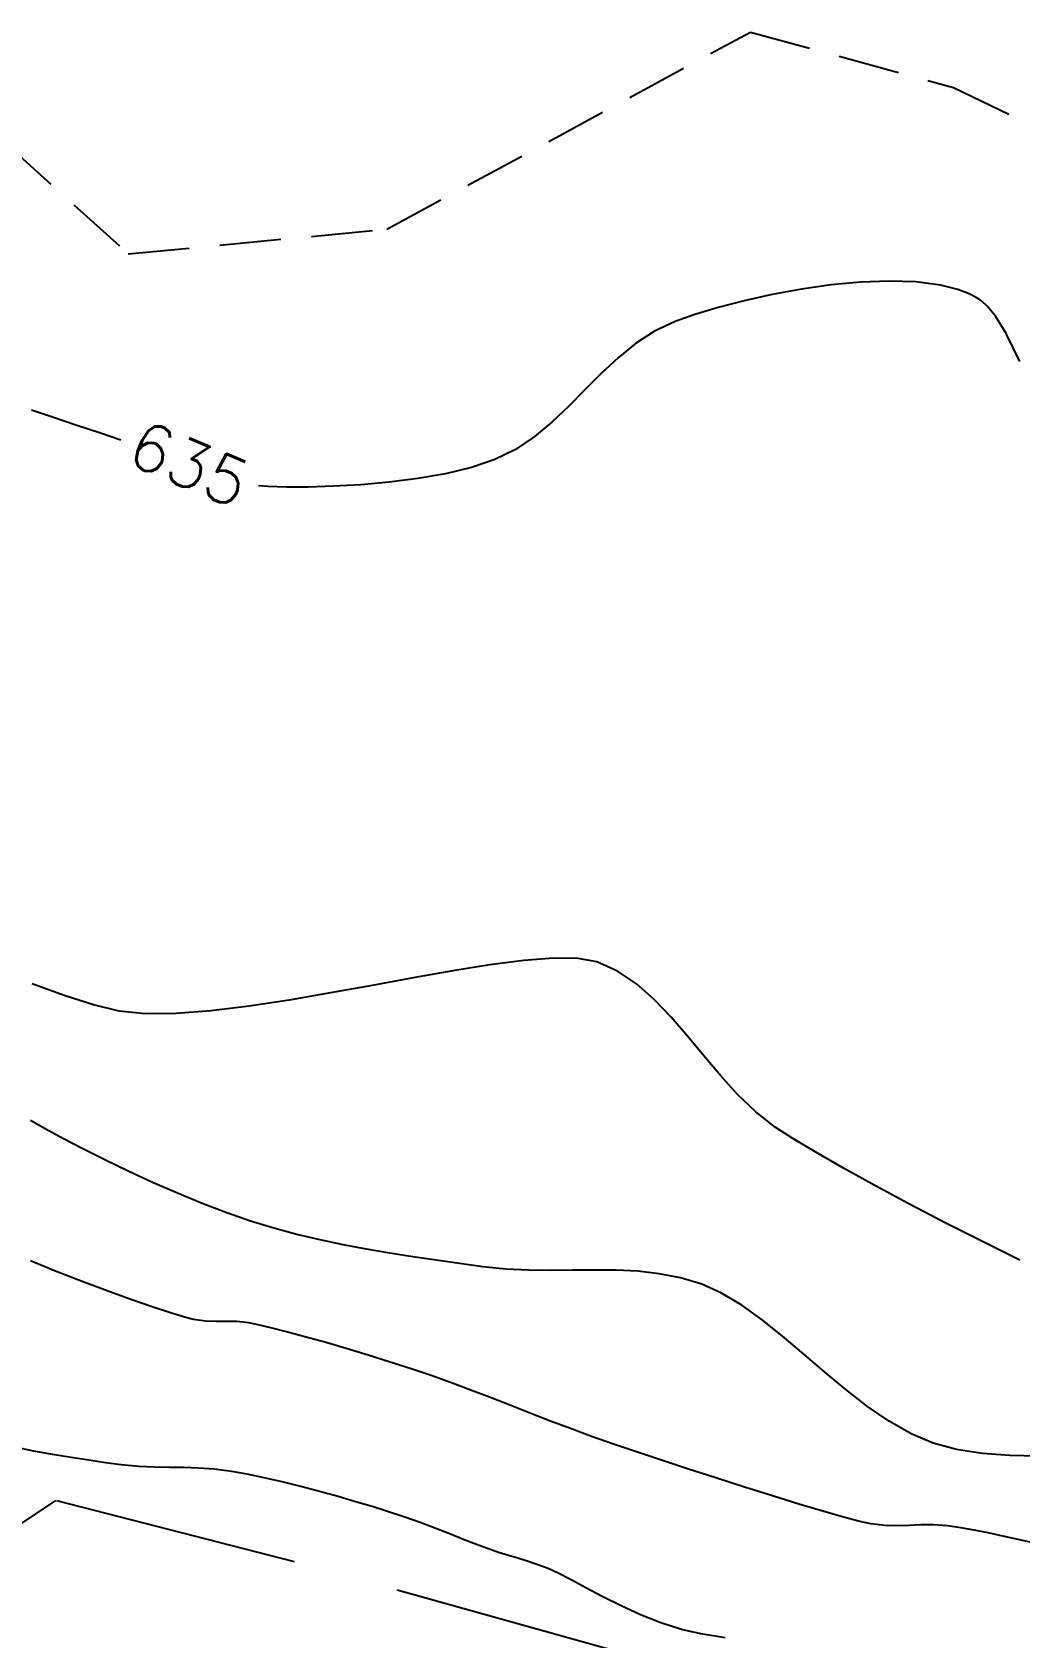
# Model space of a CAD drawing. Header units: feet. Extents: x 26064 to 27719, y 16802 to 28989.
# Drawn here: x 26317.2 to 26367.5, y 17525 to 17606.8 of the extents above; entities that cross this region are included whole.
import ezdxf

# ---------------------------------------------------------------- set-up
doc = ezdxf.new("R2010")
doc.units = ezdxf.units.FT
doc.header["$LTSCALE"] = 50
doc.header["$MEASUREMENT"] = 0
doc.linetypes.add('HIDDEN', pattern=[0.375, 0.25, -0.125])
doc.linetypes.add('HIDN25', pattern=[0.0938, 0.0625, -0.0313])
doc.layers.add('CONT-MJR', color=160, linetype='HIDDEN')
doc.layers.add('CONT-MNR', color=55, linetype='HIDN25')
doc.styles.add('l60', font='simplex', dxfattribs={"height": 2.4})

msp = doc.modelspace()

# ---------------------------------------------------------------- linework, layer by layer
at = {"layer": 'CONT-MJR', "color": 7}
for p, q in [((26354.90682, 17593.39566, 635), (26353.48339, 17593.08049, 635)), ((26356.39326, 17593.66852, 635), (26354.90682, 17593.39566, 635)), ((26357.90575, 17593.88424, 635), (26356.39326, 17593.66852, 635)), ((26359.40739, 17594.02801, 635), (26357.90575, 17593.88424, 635)), ((26360.86125, 17594.08503, 635), (26359.40739, 17594.02801, 635)), ((26362.23039, 17594.04047, 635), (26360.86125, 17594.08503, 635)), ((26363.47789, 17593.87952, 635), (26362.23039, 17594.04047, 635)), ((26364.3635, 17593.65701, 635), (26363.47789, 17593.87952, 635)), ((26364.94974, 17593.43046, 635), (26364.3635, 17593.65701, 635)), ((26365.299, 17593.24924, 635), (26364.94974, 17593.43046, 635)), ((26352.15986, 17592.73782, 635), (26350.97319, 17592.38246, 635)), ((26353.48339, 17593.08049, 635), (26352.15986, 17592.73782, 635)), ((26365.46028, 17593.14921, 635), (26365.299, 17593.24924, 635)), ((26365.59496, 17593.05141, 635), (26365.46028, 17593.14921, 635)), ((26365.86644, 17592.80134, 635), (26365.59496, 17593.05141, 635)), ((26366.27815, 17592.29765, 635), (26365.86644, 17592.80134, 635)), ((26349.96028, 17592.02921, 635), (26348.91362, 17591.53403, 635)), ((26350.97319, 17592.38246, 635), (26349.96028, 17592.02921, 635)), ((26366.83311, 17591.40721, 635), (26366.27815, 17592.29765, 635)), ((26347.95234, 17590.90397, 635), (26347.05515, 17590.17221, 635)), ((26348.91362, 17591.53403, 635), (26347.95234, 17590.90397, 635)), ((26367.53151, 17589.98782, 635), (26366.83311, 17591.40721, 635)), ((26347.05515, 17590.17221, 635), (26346.20075, 17589.37194, 635)), ((26346.20075, 17589.37194, 635), (26345.36784, 17588.53631, 635)), ((26345.36784, 17588.53631, 635), (26344.53512, 17587.69852, 635)), ((26344.53512, 17587.69852, 635), (26343.68131, 17586.89174, 635)), ((26318.28804, 17587.13688, 635), (26317.17441, 17587.51149, 635)), ((26319.47867, 17586.73629, 635), (26318.28804, 17587.13688, 635)), ((26343.68131, 17586.89174, 635), (26342.7851, 17586.14915, 635)), ((26320.68383, 17586.33073, 635), (26319.47867, 17586.73629, 635)), ((26321.72735, 17585.97949, 635), (26320.68383, 17586.33073, 635)), ((26342.7851, 17586.14915, 635), (26341.82519, 17585.50391, 635)), ((26341.82519, 17585.50391, 635), (26340.78028, 17584.98921, 635)), ((26339.59796, 17584.59212, 635), (26338.27341, 17584.27285, 635)), ((26340.78028, 17584.98921, 635), (26339.59796, 17584.59212, 635)), ((26329.2286, 17583.62123, 635), (26328.74617, 17583.65639, 635)), ((26330.14559, 17583.59434, 635), (26329.2286, 17583.62123, 635)), ((26331.27115, 17583.59561, 635), (26330.14559, 17583.59434, 635)), ((26332.55515, 17583.63215, 635), (26331.27115, 17583.59561, 635)), ((26333.9475, 17583.71106, 635), (26332.55515, 17583.63215, 635)), ((26335.39806, 17583.83941, 635), (26333.9475, 17583.71106, 635)), ((26336.85674, 17584.02431, 635), (26335.39806, 17583.83941, 635)), ((26338.27341, 17584.27285, 635), (26336.85674, 17584.02431, 635)), ((26318.39693, 17531.98705, 640), (26311.60274, 17527.46146, 640)), ((26330.56993, 17528.87571, 640), (26318.39693, 17531.98705, 640)), ((26347.83852, 17524.06724, 640), (26330.56993, 17528.87571, 640))]:
    msp.add_line(p, q, dxfattribs=at)
at = {"layer": 'CONT-MNR', "color": 7}
for p, q in [((26335.27765, 17596.72483, 634), (26353.79471, 17606.75943, 634)), ((26353.79471, 17606.75943, 634), (26364.15165, 17603.93718, 634)), ((26312.36656, 17604.25084, 634), (26322.09595, 17595.47064, 634)), ((26364.15165, 17603.93718, 634), (26367.31149, 17602.41126, 634)), ((26322.09595, 17595.47064, 634), (26335.27765, 17596.72483, 634)), ((26345.97626, 17559.41491, 636), (26345.02638, 17559.58836, 636)), ((26334.53157, 17558.22113, 636), (26332.41127, 17557.83396, 636)), ((26347.99225, 17558.29881, 636), (26347.02468, 17558.94707, 636)), ((26320.33401, 17557.22806, 636), (26318.84509, 17557.69658, 636)), ((26321.63626, 17556.91491, 636), (26320.33401, 17557.22806, 636)), ((26324.55134, 17556.78096, 636), (26322.971, 17556.77129, 636)), ((26355.06626, 17551.00491, 636), (26354.0723, 17551.78037, 636)), ((26317.87643, 17550.90849, 637), (26317.11811, 17551.33927, 637)), ((26318.77677, 17550.42019, 637), (26317.87643, 17550.90849, 637)), ((26319.79617, 17549.88919, 637), (26318.77677, 17550.42019, 637)), ((26322.10037, 17548.75823, 637), (26320.91168, 17549.33026, 637)), ((26323.33927, 17548.18787, 637), (26322.10037, 17548.75823, 637)), ((26360.13122, 17548.03494, 636), (26358.5359, 17548.91808, 636)), ((26327.12782, 17546.6349, 637), (26325.87594, 17547.11141, 637)), ((26330.70001, 17545.54278, 637), (26329.51945, 17545.8608, 637)), ((26331.88022, 17545.26049, 637), (26330.70001, 17545.54278, 637)), ((26333.06052, 17545.00923, 637), (26331.88022, 17545.26049, 637)), ((26367.52673, 17544.22844, 636), (26365.6142, 17545.17138, 636)), ((26335.42309, 17544.58092, 637), (26334.24133, 17544.78427, 637)), ((26337.79114, 17544.22016, 637), (26336.60622, 17544.39445, 637)), ((26344.75892, 17543.71273, 637), (26343.63886, 17543.70052, 637)), ((26345.86618, 17543.72498, 637), (26344.75892, 17543.71273, 637)), ((26350.23441, 17543.32436, 637), (26349.14474, 17543.53697, 637)), ((26352.33336, 17542.55042, 637), (26351.32811, 17542.99927, 637)), ((26354.39003, 17541.18972, 637), (26353.35428, 17541.93512, 637)), ((26326.04136, 17541.11607, 638), (26325.43526, 17541.20558, 638)), ((26327.09887, 17541.1091, 638), (26326.58064, 17541.09871, 638)), ((26332.11338, 17540.04461, 638), (26331.09557, 17540.33106, 638)), ((26356.50262, 17539.45421, 637), (26355.43976, 17540.35063, 637)), ((26334.31871, 17539.39255, 638), (26333.19726, 17539.72925, 638)), ((26335.44921, 17539.04213, 638), (26334.31871, 17539.39255, 638)), ((26337.54205, 17538.3529, 638), (26336.56026, 17538.68558, 638)), ((26338.52445, 17537.99995, 638), (26337.54205, 17538.3529, 638)), ((26339.51091, 17537.63021, 638), (26338.52445, 17537.99995, 638)), ((26341.50986, 17536.85436, 638), (26340.5049, 17537.24718, 638)), ((26359.76153, 17536.78484, 637), (26358.66435, 17537.63494, 637)), ((26343.56654, 17536.0533, 638), (26342.52926, 17536.45523, 638)), ((26360.86844, 17536.02294, 637), (26359.76153, 17536.78484, 637)), ((26346.82026, 17534.86558, 638), (26345.70859, 17535.25498, 638)), ((26365.6164, 17534.38791, 637), (26364.30371, 17534.59076, 637)), ((26319.19157, 17534.17818, 639), (26318.25054, 17534.33624, 639)), ((26322.63806, 17533.72408, 639), (26321.73813, 17533.81236, 639)), ((26324.1975, 17533.67115, 639), (26323.44567, 17533.684, 639)), ((26324.93012, 17533.66454, 639), (26324.1975, 17533.67115, 639)), ((26350.59129, 17533.6089, 638), (26349.21042, 17534.06345, 638)), ((26367.0178, 17534.27848, 637), (26365.6164, 17534.38791, 637)), ((26327.37813, 17533.47236, 639), (26326.48388, 17533.58613, 639)), ((26328.16491, 17533.33294, 639), (26327.37813, 17533.47236, 639)), ((26330.89587, 17532.70176, 639), (26329.94736, 17532.9391, 639)), ((26353.49102, 17532.67263, 638), (26352.03373, 17533.13997, 638)), ((26334.52165, 17531.68213, 639), (26333.68761, 17531.93049, 639)), ((26335.26813, 17531.45236, 639), (26334.52165, 17531.68213, 639)), ((26336.98217, 17530.86351, 639), (26336.14428, 17531.16358, 639)), ((26357.48477, 17531.4397, 638), (26356.26326, 17531.80654, 638)), ((26358.53426, 17531.13829, 638), (26357.48477, 17531.4397, 638)), ((26338.5204, 17530.26933, 639), (26337.77612, 17530.56211, 639)), ((26339.2093, 17529.99514, 639), (26338.5204, 17530.26933, 639)), ((26339.83711, 17529.74949, 639), (26339.2093, 17529.99514, 639)), ((26342.92465, 17528.73241, 639), (26342.4223, 17528.90154, 639)), ((26344.01082, 17528.28532, 639), (26343.48813, 17528.52236, 639)), ((26347.20604, 17526.62234, 639), (26346.27543, 17527.08832, 639)), ((26349.22932, 17525.76087, 639), (26348.19632, 17526.17036, 639))]:
    msp.add_line(p, q, dxfattribs=at)
at = {"layer": 'CONT-MNR', "color": 7, "extrusion": (0.174269, -0.984698, 0)}
msp.add_line((26338.6375, 17558.96266, 636), (26336.62227, 17558.60601, 636), dxfattribs=at)
at = {"layer": 'CONT-MNR', "color": 7, "extrusion": (0.15772, -0.987484, 0)}
msp.add_line((26340.53139, 17559.26515, 636), (26338.6375, 17558.96266, 636), dxfattribs=at)
at = {"layer": 'CONT-MNR', "color": 7, "extrusion": (0.127748, -0.991807, 0)}
msp.add_line((26342.25808, 17559.48755, 636), (26340.53139, 17559.26515, 636), dxfattribs=at)
at = {"layer": 'CONT-MNR', "color": 7, "extrusion": (0.076664, -0.997057, 0)}
msp.add_line((26343.7717, 17559.60393, 636), (26342.25808, 17559.48755, 636), dxfattribs=at)
at = {"layer": 'CONT-MNR', "color": 7, "extrusion": (-0.012408, -0.999923, 0)}
msp.add_line((26345.02638, 17559.58836, 636), (26343.7717, 17559.60393, 636), dxfattribs=at)
at = {"layer": 'CONT-MNR', "color": 7, "extrusion": (0.407507, 0.913202, 0)}
msp.add_line((26347.02468, 17558.94707, 636), (26345.97626, 17559.41491, 636), dxfattribs=at)
at = {"layer": 'CONT-MNR', "color": 7, "extrusion": (-0.345953, -0.938252, 0)}
msp.add_line((26318.84509, 17557.69658, 636), (26317.20633, 17558.30083, 636), dxfattribs=at)
at = {"layer": 'CONT-MNR', "color": 7, "extrusion": (0.181047, -0.983474, 0)}
msp.add_line((26336.62227, 17558.60601, 636), (26334.53157, 17558.22113, 636), dxfattribs=at)
at = {"layer": 'CONT-MNR', "color": 7, "extrusion": (-0.658439, -0.752634, 0)}
msp.add_line((26348.89767, 17557.5067, 636), (26347.99225, 17558.29881, 636), dxfattribs=at)
at = {"layer": 'CONT-MNR', "color": 7, "extrusion": (0.151974, -0.988384, 0)}
msp.add_line((26330.30723, 17557.47043, 636), (26328.26532, 17557.15646, 636), dxfattribs=at)
at = {"layer": 'CONT-MNR', "color": 7, "extrusion": (0.170256, -0.9854, 0)}
msp.add_line((26332.41127, 17557.83396, 636), (26330.30723, 17557.47043, 636), dxfattribs=at)
at = {"layer": 'CONT-MNR', "color": 7, "extrusion": (0.721968, 0.691926, 0)}
msp.add_line((26349.75965, 17556.6073, 636), (26348.89767, 17557.5067, 636), dxfattribs=at)
at = {"layer": 'CONT-MNR', "color": 7, "extrusion": (-0.106984, -0.994261, 0)}
msp.add_line((26322.971, 17556.77129, 636), (26321.63626, 17556.91491, 636), dxfattribs=at)
at = {"layer": 'CONT-MNR', "color": 7, "extrusion": (0.076756, -0.99705, 0)}
msp.add_line((26326.3314, 17556.918, 636), (26324.55134, 17556.78096, 636), dxfattribs=at)
at = {"layer": 'CONT-MNR', "color": 7, "extrusion": (0.12238, -0.992483, 0)}
msp.add_line((26328.26532, 17557.15646, 636), (26326.3314, 17556.918, 636), dxfattribs=at)
at = {"layer": 'CONT-MNR', "color": 7, "extrusion": (0.757062, 0.653343, 0)}
msp.add_line((26350.59689, 17555.63715, 636), (26349.75965, 17556.6073, 636), dxfattribs=at)
at = {"layer": 'CONT-MNR', "color": 7, "extrusion": (0.770387, 0.637576, 0)}
msp.add_line((26351.42807, 17554.63283, 636), (26350.59689, 17555.63715, 636), dxfattribs=at)
at = {"layer": 'CONT-MNR', "color": 7, "extrusion": (0.764878, 0.644175, 0)}
msp.add_line((26352.2719, 17553.63089, 636), (26351.42807, 17554.63283, 636), dxfattribs=at)
at = {"layer": 'CONT-MNR', "color": 7, "extrusion": (0.740049, 0.672553, 0)}
msp.add_line((26353.14707, 17552.66788, 636), (26352.2719, 17553.63089, 636), dxfattribs=at)
at = {"layer": 'CONT-MNR', "color": 7, "extrusion": (0.692247, 0.72166, 0)}
msp.add_line((26354.0723, 17551.78037, 636), (26353.14707, 17552.66788, 636), dxfattribs=at)
at = {"layer": 'CONT-MNR', "color": 7, "extrusion": (-0.54271, -0.83992, 0)}
msp.add_line((26355.95918, 17550.42796, 636), (26355.06626, 17551.00491, 636), dxfattribs=at)
at = {"layer": 'CONT-MNR', "color": 7, "extrusion": (-0.515104, -0.857127, 0)}
msp.add_line((26357.13047, 17549.72405, 636), (26355.95918, 17550.42796, 636), dxfattribs=at)
at = {"layer": 'CONT-MNR', "color": 7, "extrusion": (0.44796, 0.894054, 0)}
msp.add_line((26320.91168, 17549.33026, 637), (26319.79617, 17549.88919, 637), dxfattribs=at)
at = {"layer": 'CONT-MNR', "color": 7, "extrusion": (-0.497473, -0.86748, 0)}
msp.add_line((26358.5359, 17548.91808, 636), (26357.13047, 17549.72405, 636), dxfattribs=at)
at = {"layer": 'CONT-MNR', "color": 7, "extrusion": (0.40077, 0.916179, 0)}
msp.add_line((26324.60545, 17547.634, 637), (26323.33927, 17548.18787, 637), dxfattribs=at)
at = {"layer": 'CONT-MNR', "color": 7, "extrusion": (-0.380404, -0.92482, 0)}
msp.add_line((26325.87594, 17547.11141, 637), (26324.60545, 17547.634, 637), dxfattribs=at)
at = {"layer": 'CONT-MNR', "color": 7, "extrusion": (-0.473304, -0.880899, 0)}
msp.add_line((26361.87221, 17547.09951, 636), (26360.13122, 17548.03494, 636), dxfattribs=at)
at = {"layer": 'CONT-MNR', "color": 7, "extrusion": (-0.463157, -0.886276, 0)}
msp.add_line((26363.71461, 17546.13669, 636), (26361.87221, 17547.09951, 636), dxfattribs=at)
at = {"layer": 'CONT-MNR', "color": 7, "extrusion": (-0.324794, -0.945785, 0)}
msp.add_line((26328.33811, 17546.21927, 637), (26327.12782, 17546.6349, 637), dxfattribs=at)
at = {"layer": 'CONT-MNR', "color": 7, "extrusion": (-0.290368, -0.956915, 0)}
msp.add_line((26329.51945, 17545.8608, 637), (26328.33811, 17546.21927, 637), dxfattribs=at)
at = {"layer": 'CONT-MNR', "color": 7, "extrusion": (-0.453034, -0.891493, 0)}
msp.add_line((26365.6142, 17545.17138, 636), (26363.71461, 17546.13669, 636), dxfattribs=at)
at = {"layer": 'CONT-MNR', "color": 7, "extrusion": (-0.187142, -0.982333, 0)}
msp.add_line((26334.24133, 17544.78427, 637), (26333.06052, 17545.00923, 637), dxfattribs=at)
at = {"layer": 'CONT-MNR', "color": 7, "extrusion": (-0.155683, -0.987807, 0)}
msp.add_line((26336.60622, 17544.39445, 637), (26335.42309, 17544.58092, 637), dxfattribs=at)
at = {"layer": 'CONT-MNR', "color": 7, "extrusion": (-0.378176, -0.925734, 0)}
msp.add_line((26318.43395, 17543.65449, 638), (26317.12785, 17544.18805, 638), dxfattribs=at)
at = {"layer": 'CONT-MNR', "color": 7, "extrusion": (-0.363162, -0.931726, 0)}
msp.add_line((26319.75039, 17543.14138, 638), (26318.43395, 17543.65449, 638), dxfattribs=at)
at = {"layer": 'CONT-MNR', "color": 7, "extrusion": (-0.139157, -0.99027, 0)}
msp.add_line((26338.9783, 17544.05334, 637), (26337.79114, 17544.22016, 637), dxfattribs=at)
at = {"layer": 'CONT-MNR', "color": 7, "extrusion": (-0.136604, -0.990626, 0)}
msp.add_line((26340.16811, 17543.88927, 637), (26338.9783, 17544.05334, 637), dxfattribs=at)
at = {"layer": 'CONT-MNR', "color": 7, "extrusion": (-0.103771, -0.994601, 0)}
msp.add_line((26341.34682, 17543.76629, 637), (26340.16811, 17543.88927, 637), dxfattribs=at)
at = {"layer": 'CONT-MNR', "color": 7, "extrusion": (-0.047888, -0.998853, 0)}
msp.add_line((26342.50261, 17543.71087, 637), (26341.34682, 17543.76629, 637), dxfattribs=at)
at = {"layer": 'CONT-MNR', "color": 7, "extrusion": (-0.00911, -0.999958, 0)}
msp.add_line((26343.63886, 17543.70052, 637), (26342.50261, 17543.71087, 637), dxfattribs=at)
at = {"layer": 'CONT-MNR', "color": 7, "extrusion": (-0.009295, -0.999957, 0)}
msp.add_line((26346.96399, 17543.71477, 637), (26345.86618, 17543.72498, 637), dxfattribs=at)
at = {"layer": 'CONT-MNR', "color": 7, "extrusion": (-0.050468, -0.998726, 0)}
msp.add_line((26348.05572, 17543.6596, 637), (26346.96399, 17543.71477, 637), dxfattribs=at)
at = {"layer": 'CONT-MNR', "color": 7, "extrusion": (-0.111904, -0.993719, 0)}
msp.add_line((26349.14474, 17543.53697, 637), (26348.05572, 17543.6596, 637), dxfattribs=at)
at = {"layer": 'CONT-MNR', "color": 7, "extrusion": (0.350266, 0.93665, 0)}
msp.add_line((26321.03376, 17542.66146, 638), (26319.75039, 17543.14138, 638), dxfattribs=at)
at = {"layer": 'CONT-MNR', "color": 7, "extrusion": (-0.338383, -0.941008, 0)}
msp.add_line((26322.24064, 17542.22746, 638), (26321.03376, 17542.66146, 638), dxfattribs=at)
at = {"layer": 'CONT-MNR', "color": 7, "extrusion": (-0.284919, -0.958552, 0)}
msp.add_line((26351.32811, 17542.99927, 637), (26350.23441, 17543.32436, 637), dxfattribs=at)
at = {"layer": 'CONT-MNR', "color": 7, "extrusion": (-0.326376, -0.94524, 0)}
msp.add_line((26323.32764, 17541.85214, 638), (26322.24064, 17542.22746, 638), dxfattribs=at)
at = {"layer": 'CONT-MNR', "color": 7, "extrusion": (-0.312534, -0.949906, 0)}
msp.add_line((26324.25135, 17541.54823, 638), (26323.32764, 17541.85214, 638), dxfattribs=at)
at = {"layer": 'CONT-MNR', "color": 7, "extrusion": (-0.516194, -0.856471, 0)}
msp.add_line((26353.35428, 17541.93512, 637), (26352.33336, 17542.55042, 637), dxfattribs=at)
at = {"layer": 'CONT-MNR', "color": 7, "extrusion": (-0.293049, -0.956097, 0)}
msp.add_line((26324.96836, 17541.32846, 638), (26324.25135, 17541.54823, 638), dxfattribs=at)
at = {"layer": 'CONT-MNR', "color": 7, "extrusion": (-0.254514, -0.967069, 0)}
msp.add_line((26325.43526, 17541.20558, 638), (26324.96836, 17541.32846, 638), dxfattribs=at)
at = {"layer": 'CONT-MNR', "color": 7, "extrusion": (-0.032177, -0.999482, 0)}
msp.add_line((26326.58064, 17541.09871, 638), (26326.04136, 17541.11607, 638), dxfattribs=at)
at = {"layer": 'CONT-MNR', "color": 7, "extrusion": (-0.011502, -0.999934, 0)}
msp.add_line((26327.64182, 17541.10286, 638), (26327.09887, 17541.1091, 638), dxfattribs=at)
at = {"layer": 'CONT-MNR', "color": 7, "extrusion": (-0.109019, -0.99404, 0)}
msp.add_line((26328.25526, 17541.03558, 638), (26327.64182, 17541.10286, 638), dxfattribs=at)
at = {"layer": 'CONT-MNR', "color": 7, "extrusion": (-0.198253, -0.980151, 0)}
msp.add_line((26328.72368, 17540.94083, 638), (26328.25526, 17541.03558, 638), dxfattribs=at)
at = {"layer": 'CONT-MNR', "color": 7, "extrusion": (-0.624382, -0.781119, 0)}
msp.add_line((26355.43976, 17540.35063, 637), (26354.39003, 17541.18972, 637), dxfattribs=at)
at = {"layer": 'CONT-MNR', "color": 7, "extrusion": (-0.231133, -0.972922, 0)}
msp.add_line((26329.37221, 17540.78677, 638), (26328.72368, 17540.94083, 638), dxfattribs=at)
at = {"layer": 'CONT-MNR', "color": 7, "extrusion": (0.249091, 0.96848, 0)}
msp.add_line((26330.17234, 17540.58097, 638), (26329.37221, 17540.78677, 638), dxfattribs=at)
at = {"layer": 'CONT-MNR', "color": 7, "extrusion": (-0.261295, -0.965259, 0)}
msp.add_line((26331.09557, 17540.33106, 638), (26330.17234, 17540.58097, 638), dxfattribs=at)
at = {"layer": 'CONT-MNR', "color": 7, "extrusion": (-0.279376, -0.960182, 0)}
msp.add_line((26333.19726, 17539.72925, 638), (26332.11338, 17540.04461, 638), dxfattribs=at)
at = {"layer": 'CONT-MNR', "color": 7, "extrusion": (-0.649078, -0.760722, 0)}
msp.add_line((26357.57777, 17538.53686, 637), (26356.50262, 17539.45421, 637), dxfattribs=at)
at = {"layer": 'CONT-MNR', "color": 7, "extrusion": (-0.305564, -0.952172, 0)}
msp.add_line((26336.56026, 17538.68558, 638), (26335.44921, 17539.04213, 638), dxfattribs=at)
at = {"layer": 'CONT-MNR', "color": 7, "extrusion": (0.638692, 0.769463, 0)}
msp.add_line((26358.66435, 17537.63494, 637), (26357.57777, 17538.53686, 637), dxfattribs=at)
at = {"layer": 'CONT-MNR', "color": 7, "extrusion": (-0.359573, -0.933117, 0)}
msp.add_line((26340.5049, 17537.24718, 638), (26339.51091, 17537.63021, 638), dxfattribs=at)
at = {"layer": 'CONT-MNR', "color": 7, "extrusion": (-0.364584, -0.93117, 0)}
msp.add_line((26342.52926, 17536.45523, 638), (26341.50986, 17536.85436, 638), dxfattribs=at)
at = {"layer": 'CONT-MNR', "color": 7, "extrusion": (-0.354425, -0.935085, 0)}
msp.add_line((26344.62516, 17535.65205, 638), (26343.56654, 17536.0533, 638), dxfattribs=at)
at = {"layer": 'CONT-MNR', "color": 7, "extrusion": (-0.344114, -0.938928, 0)}
msp.add_line((26345.70859, 17535.25498, 638), (26344.62516, 17535.65205, 638), dxfattribs=at)
at = {"layer": 'CONT-MNR', "color": 7, "extrusion": (-0.495969, -0.86834, 0)}
msp.add_line((26361.98426, 17535.38562, 637), (26360.86844, 17536.02294, 637), dxfattribs=at)
at = {"layer": 'CONT-MNR', "color": 7, "extrusion": (0.390249, 0.920709, 0)}
msp.add_line((26363.10811, 17534.90927, 637), (26361.98426, 17535.38562, 637), dxfattribs=at)
at = {"layer": 'CONT-MNR', "color": 7, "extrusion": (-0.194253, -0.980952, 0)}
msp.add_line((26317.2921, 17534.51069, 639), (26316.33343, 17534.70053, 639), dxfattribs=at)
at = {"layer": 'CONT-MNR', "color": 7, "extrusion": (-0.179072, -0.983836, 0)}
msp.add_line((26318.25054, 17534.33624, 639), (26317.2921, 17534.51069, 639), dxfattribs=at)
at = {"layer": 'CONT-MNR', "color": 7, "extrusion": (-0.320338, -0.947303, 0)}
msp.add_line((26347.93784, 17534.48766, 638), (26346.82026, 17534.86558, 638), dxfattribs=at)
at = {"layer": 'CONT-MNR', "color": 7, "extrusion": (-0.31624, -0.948679, 0)}
msp.add_line((26349.21042, 17534.06345, 638), (26347.93784, 17534.48766, 638), dxfattribs=at)
at = {"layer": 'CONT-MNR', "color": 7, "extrusion": (-0.257423, -0.966299, 0)}
msp.add_line((26364.30371, 17534.59076, 637), (26363.10811, 17534.90927, 637), dxfattribs=at)
at = {"layer": 'CONT-MNR', "color": 7, "extrusion": (-0.153357, -0.988171, 0)}
msp.add_line((26320.09798, 17534.03751, 639), (26319.19157, 17534.17818, 639), dxfattribs=at)
at = {"layer": 'CONT-MNR', "color": 7, "extrusion": (0.141637, 0.989919, 0)}
msp.add_line((26320.95256, 17533.91524, 639), (26320.09798, 17534.03751, 639), dxfattribs=at)
at = {"layer": 'CONT-MNR', "color": 7, "extrusion": (-0.129851, -0.991534, 0)}
msp.add_line((26321.73813, 17533.81236, 639), (26320.95256, 17533.91524, 639), dxfattribs=at)
at = {"layer": 'CONT-MNR', "color": 7, "extrusion": (-0.049561, -0.998771, 0)}
msp.add_line((26323.44567, 17533.684, 639), (26322.63806, 17533.72408, 639), dxfattribs=at)
at = {"layer": 'CONT-MNR', "color": 7, "extrusion": (-0.028456, -0.999595, 0)}
msp.add_line((26325.68006, 17533.64319, 639), (26324.93012, 17533.66454, 639), dxfattribs=at)
at = {"layer": 'CONT-MNR', "color": 7, "extrusion": (-0.070818, -0.997489, 0)}
msp.add_line((26326.48388, 17533.58613, 639), (26325.68006, 17533.64319, 639), dxfattribs=at)
at = {"layer": 'CONT-MNR', "color": 7, "extrusion": (-0.026137, -0.999658, 0)}
msp.add_line((26368.47954, 17534.24027, 637), (26367.0178, 17534.27848, 637), dxfattribs=at)
at = {"layer": 'CONT-MNR', "color": 7, "extrusion": (-0.204542, -0.978858, 0)}
msp.add_line((26329.02918, 17533.15235, 639), (26328.16491, 17533.33294, 639), dxfattribs=at)
at = {"layer": 'CONT-MNR', "color": 7, "extrusion": (-0.226223, -0.974076, 0)}
msp.add_line((26329.94736, 17532.9391, 639), (26329.02918, 17533.15235, 639), dxfattribs=at)
at = {"layer": 'CONT-MNR', "color": 7, "extrusion": (-0.309166, -0.951008, 0)}
msp.add_line((26352.03373, 17533.13997, 638), (26350.59129, 17533.6089, 638), dxfattribs=at)
at = {"layer": 'CONT-MNR', "color": 7, "extrusion": (-0.255936, -0.966694, 0)}
msp.add_line((26331.85114, 17532.44885, 639), (26330.89587, 17532.70176, 639), dxfattribs=at)
at = {"layer": 'CONT-MNR', "color": 7, "extrusion": (-0.266936, -0.963714, 0)}
msp.add_line((26332.78958, 17532.18891, 639), (26331.85114, 17532.44885, 639), dxfattribs=at)
at = {"layer": 'CONT-MNR', "color": 7, "extrusion": (-0.276541, -0.961002, 0)}
msp.add_line((26333.68761, 17531.93049, 639), (26332.78958, 17532.18891, 639), dxfattribs=at)
at = {"layer": 'CONT-MNR', "color": 7, "extrusion": (-0.300929, -0.953646, 0)}
msp.add_line((26354.91643, 17532.22283, 638), (26353.49102, 17532.67263, 638), dxfattribs=at)
at = {"layer": 'CONT-MNR', "color": 7, "extrusion": (0.295309, 0.955402, 0)}
msp.add_line((26356.26326, 17531.80654, 638), (26354.91643, 17532.22283, 638), dxfattribs=at)
at = {"layer": 'CONT-MNR', "color": 7, "extrusion": (-0.313032, -0.949743, 0)}
msp.add_line((26336.14428, 17531.16358, 639), (26335.26813, 17531.45236, 639), dxfattribs=at)
at = {"layer": 'CONT-MNR', "color": 7, "extrusion": (-0.354915, -0.934899, 0)}
msp.add_line((26337.77612, 17530.56211, 639), (26336.98217, 17530.86351, 639), dxfattribs=at)
at = {"layer": 'CONT-MNR', "color": 7, "extrusion": (-0.25603, -0.966669, 0)}
msp.add_line((26359.36499, 17530.91827, 638), (26358.53426, 17531.13829, 638), dxfattribs=at)
at = {"layer": 'CONT-MNR', "color": 7, "extrusion": (-0.212101, -0.977248, 0)}
msp.add_line((26359.93026, 17530.79558, 638), (26359.36499, 17530.91827, 638), dxfattribs=at)
at = {"layer": 'CONT-MNR', "color": 7, "extrusion": (-0.11523, -0.993339, 0)}
msp.add_line((26360.64345, 17530.71285, 638), (26359.93026, 17530.79558, 638), dxfattribs=at)
at = {"layer": 'CONT-MNR', "color": 7, "extrusion": (-0.025613, -0.999672, 0)}
msp.add_line((26361.28019, 17530.69653, 638), (26360.64345, 17530.71285, 638), dxfattribs=at)
at = {"layer": 'CONT-MNR', "color": 7, "extrusion": (0.033534, -0.999438, 0)}
msp.add_line((26361.87954, 17530.71664, 638), (26361.28019, 17530.69653, 638), dxfattribs=at)
at = {"layer": 'CONT-MNR', "color": 7, "extrusion": (0.044118, -0.999026, 0)}
msp.add_line((26362.48052, 17530.74318, 638), (26361.87954, 17530.71664, 638), dxfattribs=at)
at = {"layer": 'CONT-MNR', "color": 7, "extrusion": (0.004639, -0.999989, 0)}
msp.add_line((26363.12219, 17530.74616, 638), (26362.48052, 17530.74318, 638), dxfattribs=at)
at = {"layer": 'CONT-MNR', "color": 7, "extrusion": (-0.069942, -0.997551, 0)}
msp.add_line((26363.84359, 17530.69558, 638), (26363.12219, 17530.74616, 638), dxfattribs=at)
at = {"layer": 'CONT-MNR', "color": 7, "extrusion": (-0.134873, -0.990863, 0)}
msp.add_line((26364.51382, 17530.60435, 638), (26363.84359, 17530.69558, 638), dxfattribs=at)
at = {"layer": 'CONT-MNR', "color": 7, "extrusion": (-0.172487, -0.985012, 0)}
msp.add_line((26365.2017, 17530.4839, 638), (26364.51382, 17530.60435, 638), dxfattribs=at)
at = {"layer": 'CONT-MNR', "color": 7, "extrusion": (-0.198757, -0.980049, 0)}
msp.add_line((26365.91408, 17530.33942, 638), (26365.2017, 17530.4839, 638), dxfattribs=at)
at = {"layer": 'CONT-MNR', "color": 7, "extrusion": (0.346362, 0.938101, 0)}
msp.add_line((26340.39813, 17529.54236, 639), (26339.83711, 17529.74949, 639), dxfattribs=at)
at = {"layer": 'CONT-MNR', "color": 7, "extrusion": (0.319092, 0.947724, 0)}
msp.add_line((26340.96899, 17529.35015, 639), (26340.39813, 17529.54236, 639), dxfattribs=at)
at = {"layer": 'CONT-MNR', "color": 7, "extrusion": (-0.214439, -0.976737, 0)}
msp.add_line((26366.6578, 17530.17614, 638), (26365.91408, 17530.33942, 638), dxfattribs=at)
at = {"layer": 'CONT-MNR', "color": 7, "extrusion": (-0.220642, -0.975355, 0)}
msp.add_line((26367.43968, 17529.99927, 638), (26366.6578, 17530.17614, 638), dxfattribs=at)
at = {"layer": 'CONT-MNR', "color": 7, "extrusion": (-0.218626, -0.975809, 0)}
msp.add_line((26368.26655, 17529.81401, 638), (26367.43968, 17529.99927, 638), dxfattribs=at)
at = {"layer": 'CONT-MNR', "color": 7, "extrusion": (-0.298362, -0.954453, 0)}
msp.add_line((26341.47577, 17529.19173, 639), (26340.96899, 17529.35015, 639), dxfattribs=at)
at = {"layer": 'CONT-MNR', "color": 7, "extrusion": (-0.289406, -0.957206, 0)}
msp.add_line((26341.94977, 17529.04842, 639), (26341.47577, 17529.19173, 639), dxfattribs=at)
at = {"layer": 'CONT-MNR', "color": 7, "extrusion": (0.296834, 0.954929, 0)}
msp.add_line((26342.4223, 17528.90154, 639), (26341.94977, 17529.04842, 639), dxfattribs=at)
at = {"layer": 'CONT-MNR', "color": 7, "extrusion": (-0.349299, -0.937011, 0)}
msp.add_line((26343.48813, 17528.52236, 639), (26342.92465, 17528.73241, 639), dxfattribs=at)
at = {"layer": 'CONT-MNR', "color": 7, "extrusion": (-0.460258, -0.887785, 0)}
msp.add_line((26344.66089, 17527.9483, 639), (26344.01082, 17528.28532, 639), dxfattribs=at)
at = {"layer": 'CONT-MNR', "color": 7, "extrusion": (-0.473193, -0.880959, 0)}
msp.add_line((26345.4214, 17527.5398, 639), (26344.66089, 17527.9483, 639), dxfattribs=at)
at = {"layer": 'CONT-MNR', "color": 7, "extrusion": (0.467364, 0.884065, 0)}
msp.add_line((26346.27543, 17527.08832, 639), (26345.4214, 17527.5398, 639), dxfattribs=at)
at = {"layer": 'CONT-MNR', "color": 7, "extrusion": (-0.415216, -0.909723, 0)}
msp.add_line((26348.19632, 17526.17036, 639), (26347.20604, 17526.62234, 639), dxfattribs=at)
at = {"layer": 'CONT-MNR', "color": 7, "extrusion": (0.304523, 0.952505, 0)}
msp.add_line((26350.28813, 17525.42236, 639), (26349.22932, 17525.76087, 639), dxfattribs=at)
at = {"layer": 'CONT-MNR', "color": 7, "extrusion": (-0.220389, -0.975412, 0)}
msp.add_line((26351.28101, 17525.19802, 639), (26350.28813, 17525.42236, 639), dxfattribs=at)
at = {"layer": 'CONT-MNR', "color": 7, "extrusion": (-0.163794, -0.986495, 0)}
msp.add_line((26352.5051, 17524.99478, 639), (26351.28101, 17525.19802, 639), dxfattribs=at)

# ---------------------------------------------------------------- texts
at = {"layer": 'CONT-MJR', "color": 7, "style": 'l60'}
msp.add_text('635', height=2.4, rotation=337.2794288, dxfattribs=at).set_placement((26321.9073, 17584.8558, 635))

doc.saveas('drawing.dxf')
